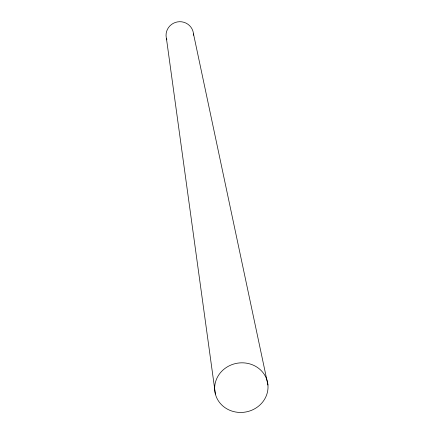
<?xml version="1.0" encoding="UTF-8"?>
<svg xmlns="http://www.w3.org/2000/svg" width="434" height="434" viewBox="0 0 434 434"><rect width="100%" height="100%" fill="white"/><g stroke="black" fill="none" stroke-linecap="round" stroke-linejoin="round"><path stroke-width="0.65" d="M193.493 33.895L267.941 385.029A26.745 24.76 -9.9 0 1 229.868 410.32A26.745 24.76 -9.9 0 1 226.206 367.565A26.745 24.76 -9.9 0 1 267.941 385.029M166.45 38.561L215.394 394.099M166.846 39.841A13.763 13.503 -9.9 0 1 177.501 21.901A13.763 13.503 -9.9 0 1 193.553 35.235"/></g></svg>
